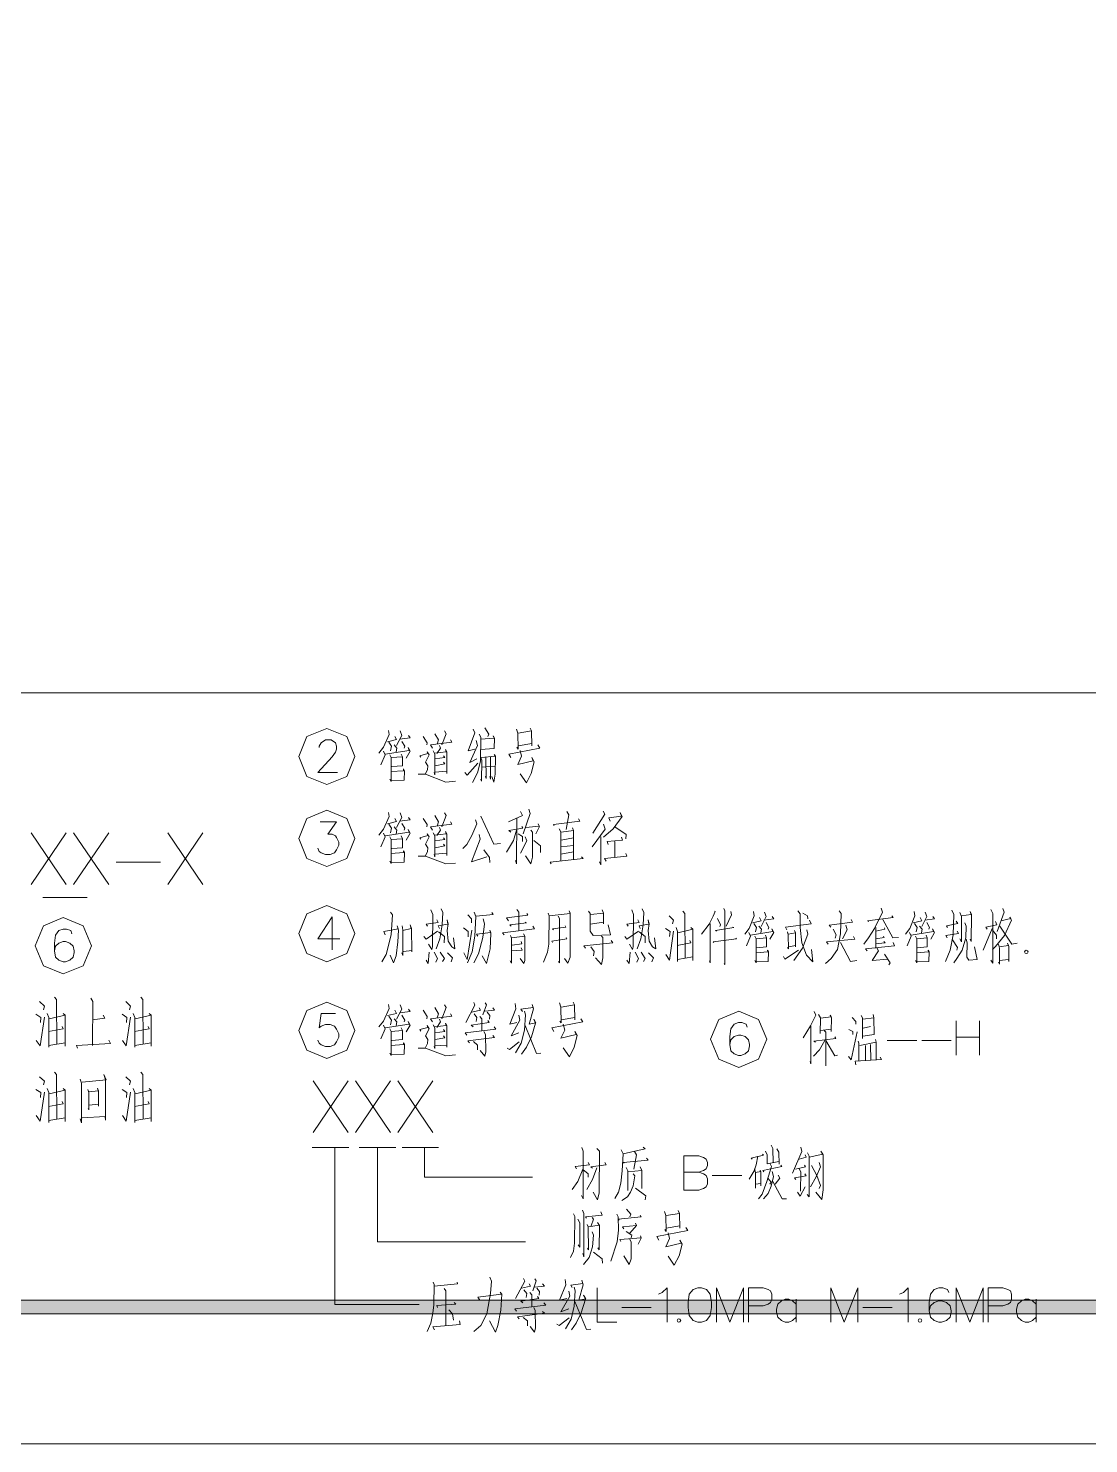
# Model space of a CAD drawing. Header units: millimetres. Extents: x 0 to 829, y 0 to 586.
# Drawn here: x 181.2 to 257.7, y 0 to 102.1 of the extents above; entities that cross this region are included whole.
import ezdxf

# ---------------------------------------------------------------- set-up
doc = ezdxf.new("R2010")
doc.units = ezdxf.units.MM

msp = doc.modelspace()

# ---------------------------------------------------------------- hatches: boundary and pattern name
h = msp.add_hatch(color=0)
h.dxf.hatch_style = 2
h.paths.add_polyline_path([(24.154694, 9.36625), (25.142472, 10.3505), (818.80075, 10.3505), (819.788528, 9.36625)])

# ---------------------------------------------------------------- linework, layer by layer
at = {"color": 0, "lineweight": 0}
for points in [[(0, 0), (0, 585.632278), (829.154778, 585.632278), (829.154778, 0)], [(200.744667, 49.5935), (201.337333, 51.029306), (202.773139, 51.621972), (204.208944, 51.029306), (204.801611, 49.5935), (204.208944, 48.157694), (202.773139, 47.565028), (201.337333, 48.157694)], [(200.744667, 43.677417), (201.337333, 45.113222), (202.773139, 45.709417), (204.208944, 45.113222), (204.801611, 43.677417), (204.208944, 42.241611), (202.773139, 41.648944), (201.337333, 42.241611)], [(200.744667, 36.808833), (201.337333, 38.244639), (202.773139, 38.840833), (204.208944, 38.244639), (204.801611, 36.808833), (204.208944, 35.373028), (202.773139, 34.780361), (201.337333, 35.373028)], [(181.729944, 35.933944), (182.326139, 37.36975), (183.761944, 37.965944), (185.19775, 37.36975), (185.790417, 35.933944), (185.19775, 34.498139), (183.761944, 33.905472), (182.326139, 34.498139)], [(229.037444, 37.253333), (229.175028, 37.126333)], [(253.111, 35.4965), (253.160389, 35.408306), (253.238, 35.376556), (253.312083, 35.408306), (253.361472, 35.4965), (253.312083, 35.581167), (253.238, 35.616444), (253.160389, 35.581167)], [(200.744667, 29.830889), (201.337333, 31.266694), (202.773139, 31.859361), (204.208944, 31.266694), (204.801611, 29.830889), (204.208944, 28.395083), (202.773139, 27.798889), (201.337333, 28.395083)], [(183.740778, 31.055028), (183.888944, 30.9245)], [(189.953194, 31.055028), (190.101361, 30.9245)], [(230.455611, 29.185306), (231.051806, 30.621111), (232.487611, 31.213778), (233.919889, 30.621111), (234.516083, 29.185306), (233.919889, 27.7495), (232.487611, 27.153306), (231.051806, 27.7495)], [(183.740778, 25.632833), (183.888944, 25.502306)], [(189.953194, 25.632833), (190.101361, 25.502306)], [(228.836361, 9.835444), (228.836361, 10.19175), (228.924556, 10.780889), (229.192667, 11.137194), (229.545444, 11.257139), (229.813556, 11.257139), (230.166333, 11.137194), (230.434444, 10.780889), (230.522639, 10.19175), (230.522639, 9.835444), (230.434444, 9.242778), (230.166333, 8.89), (229.813556, 8.770056), (229.545444, 8.770056), (229.192667, 8.89), (228.924556, 9.242778)], [(24.154694, 9.36625), (25.142472, 10.3505), (818.80075, 10.3505), (819.788528, 9.36625)], [(228.039083, 8.89), (228.092, 8.801806), (228.169611, 8.770056), (228.25075, 8.801806), (228.303667, 8.89), (228.25075, 8.978194), (228.169611, 9.009944), (228.092, 8.978194)], [(245.431028, 8.89), (245.480417, 8.801806), (245.561556, 8.770056), (245.642694, 8.801806), (245.695611, 8.89), (245.642694, 8.978194), (245.561556, 9.009944), (245.480417, 8.978194)]]:
    msp.add_lwpolyline(points, close=True, dxfattribs=at)
for points in [[(336.024361, 54.19725), (24.648583, 54.19725)], [(207.264, 51.177472), (206.872417, 50.263778), (206.530222, 49.840444)], [(207.264, 51.177472), (207.218139, 51.470278)], [(208.195333, 51.110444), (207.80375, 50.394306)], [(208.022472, 50.849389), (208.780944, 50.948167), (208.657472, 51.110444)], [(208.195333, 51.110444), (208.071861, 51.438528)], [(210.834111, 50.785889), (210.566, 51.240972)], [(211.373861, 51.240972), (211.081056, 50.426056)], [(211.373861, 51.240972), (211.250389, 51.438528)], [(213.451722, 51.308), (212.961361, 50.002722), (213.451722, 50.13325)], [(213.451722, 51.308), (213.32825, 51.569056)], [(213.892694, 50.979917), (213.769222, 51.209222)], [(213.868, 50.849389), (214.845194, 50.916417), (214.771111, 51.078694), (214.869889, 50.916417), (214.845194, 50.165), (213.868, 50.1015)], [(214.453611, 51.209222), (214.160806, 51.667833)], [(214.453611, 51.209222), (214.383056, 51.046944)], [(216.556167, 51.27625), (216.460917, 51.569056)], [(216.556167, 51.27625), (216.580861, 50.13325), (216.485611, 50.263778)], [(217.536889, 51.438528), (217.438111, 51.632556), (217.536889, 51.438528), (217.561583, 50.362556), (217.561583, 50.524833), (216.580861, 50.362556)], [(217.536889, 51.438528), (216.580861, 51.27625)], [(202.212222, 50.239083), (202.212222, 50.348444), (202.370972, 50.574222), (202.684944, 50.8), (203.080056, 50.8), (203.397556, 50.574222), (203.475167, 50.348444), (203.475167, 50.126194), (203.397556, 49.900417), (203.161194, 49.56175), (202.134611, 48.436389), (203.552778, 48.436389)], [(206.971194, 49.773417), (208.706861, 50.034472), (208.636306, 50.232028), (208.780944, 49.970972), (208.488139, 49.480611)], [(207.144056, 50.655361), (207.80375, 50.817639), (207.680278, 51.046944)], [(207.436861, 50.330806), (207.239306, 50.623611)], [(207.436861, 50.330806), (207.362778, 50.002722)], [(207.630889, 50.426056), (207.828444, 50.200278), (207.779056, 49.939222)], [(208.389361, 50.330806), (208.195333, 50.687111)], [(208.389361, 50.330806), (208.339972, 50.200278)], [(210.005083, 50.591861), (209.733444, 51.046944)], [(210.005083, 50.591861), (209.980389, 50.426056)], [(210.396667, 50.200278), (210.2485, 50.426056), (211.790139, 50.623611), (211.691361, 50.785889)], [(211.373861, 49.939222), (211.324472, 50.1015), (211.42325, 49.939222), (211.42325, 48.372889), (211.42325, 48.535167), (210.566, 48.471667)], [(210.982278, 50.200278), (210.714167, 49.808694)], [(210.834111, 50.785889), (210.738861, 50.493083)], [(210.982278, 50.200278), (210.908194, 50.394306)], [(213.649278, 50.394306), (213.084833, 49.156056), (213.599889, 49.417111)], [(213.892694, 50.979917), (213.868, 49.254833), (213.649278, 48.404639), (213.282389, 47.72025)], [(213.649278, 50.394306), (213.5505, 50.754139)], [(216.044639, 49.515889), (215.896472, 49.773417), (218.147194, 50.200278), (217.999028, 50.426056)], [(206.971194, 49.709917), (206.678389, 48.993778)], [(206.971194, 49.709917), (206.85125, 49.970972)], [(207.412167, 49.515889), (207.313389, 49.709917)], [(207.412167, 49.515889), (207.412167, 47.787278), (207.313389, 47.949556)], [(207.412167, 49.515889), (208.220028, 49.579389), (208.145944, 49.773417), (208.220028, 49.579389), (208.220028, 48.92675), (207.461556, 48.86325)], [(209.564111, 49.547639), (209.490028, 49.646417), (210.054472, 49.808694), (210.005083, 49.939222), (210.149722, 49.709917), (209.881611, 49.187806), (210.054472, 48.92675), (210.029778, 48.633944), (209.856917, 48.309389), (209.370083, 48.309389), (209.881611, 48.309389), (211.349167, 47.752), (212.05825, 47.819028)], [(210.566, 49.773417), (210.446056, 50.002722)], [(210.566, 49.773417), (210.566, 48.274111), (210.516611, 48.439917)], [(211.373861, 49.939222), (210.566, 49.840444)], [(211.275083, 49.515889), (210.566, 49.417111)], [(210.590694, 48.92675), (211.275083, 49.057278), (211.201, 49.187806)], [(211.275083, 49.515889), (211.201, 49.646417)], [(212.890806, 48.242361), (213.670444, 49.124306)], [(213.966778, 49.318333), (213.892694, 49.515889)], [(213.966778, 49.318333), (213.942083, 47.819028), (213.892694, 47.949556)], [(214.919278, 49.611139), (213.942083, 49.515889)], [(214.259583, 48.013056), (214.234889, 49.515889)], [(214.577083, 49.579389), (214.577083, 47.949556), (214.527694, 48.143583)], [(214.919278, 49.611139), (214.845194, 49.741667), (214.943972, 49.611139), (214.919278, 48.309389), (214.8205, 47.752), (214.675861, 48.143583)], [(216.729028, 50.034472), (216.827806, 49.611139), (216.556167, 49.025528), (217.656833, 49.286583), (217.561583, 49.515889), (217.730917, 49.219556), (217.512194, 48.372889), (217.17, 47.6885), (216.729028, 48.341139)], [(207.412167, 48.503417), (208.315278, 48.570444), (208.294111, 48.697444), (208.364667, 48.570444), (208.339972, 47.882528), (207.412167, 47.850778)], [(212.890806, 48.242361), (212.717944, 48.439917)], [(213.942083, 48.827972), (214.919278, 48.895)], [(214.210194, 48.178861), (214.259583, 48.013056)], [(207.264, 45.261389), (206.872417, 44.347694), (206.530222, 43.924361)], [(207.144056, 44.739278), (207.80375, 44.901556), (207.680278, 45.130861)], [(207.264, 45.261389), (207.218139, 45.554194)], [(208.195333, 45.197889), (207.80375, 44.478222)], [(208.022472, 44.936833), (208.780944, 45.032083), (208.657472, 45.197889)], [(208.195333, 45.197889), (208.071861, 45.522444)], [(210.005083, 44.675778), (209.733444, 45.130861)], [(210.834111, 44.869806), (210.566, 45.328417)], [(211.373861, 45.328417), (211.081056, 44.5135)], [(211.373861, 45.328417), (211.250389, 45.522444)], [(213.599889, 44.739278), (213.501111, 45.032083)], [(214.8205, 43.271722), (213.892694, 45.293139)], [(216.877194, 45.328417), (215.871778, 44.869806)], [(216.460917, 41.839444), (216.485611, 45.162611)], [(216.877194, 45.328417), (216.753722, 45.621222)], [(217.438111, 45.490694), (216.94775, 44.023139)], [(217.438111, 45.490694), (217.339333, 45.7835)], [(219.173778, 44.60875), (219.124389, 44.675778), (221.032917, 44.936833), (220.934139, 45.099111)], [(220.225056, 45.391917), (220.031028, 44.315944)], [(220.225056, 45.391917), (220.080417, 45.621222)], [(222.817972, 45.423667), (221.960722, 44.054889)], [(222.817972, 45.423667), (222.719194, 45.652972)], [(223.209556, 44.936833), (223.110778, 45.162611), (224.042111, 45.293139), (223.943333, 45.554194), (224.087972, 45.261389), (223.428278, 44.382972), (222.743889, 43.762083)], [(181.444194, 44.093694), (183.973611, 40.368361)], [(181.444194, 40.368361), (183.973611, 44.093694)], [(184.506306, 44.093694), (187.035722, 40.368361)], [(184.506306, 40.368361), (187.035722, 44.093694)], [(191.29375, 44.093694), (193.823167, 40.368361)], [(191.29375, 40.368361), (193.823167, 44.093694)], [(202.293361, 44.883917), (203.475167, 44.883917), (202.843694, 43.984333), (203.161194, 43.984333), (203.397556, 43.871444), (203.475167, 43.758556), (203.633917, 43.419889), (203.633917, 43.194111), (203.475167, 42.858972), (203.316417, 42.633194), (203.002444, 42.520306), (202.684944, 42.520306), (202.370972, 42.633194), (202.212222, 42.746083), (202.134611, 42.968333)], [(206.971194, 43.793833), (206.85125, 44.054889)], [(206.971194, 43.860861), (208.706861, 44.121917), (208.636306, 44.315944), (208.780944, 44.054889), (208.488139, 43.564528)], [(207.436861, 44.414722), (207.239306, 44.707528)], [(207.436861, 44.414722), (207.362778, 44.086639)], [(207.630889, 44.5135), (207.828444, 44.284194), (207.779056, 44.023139)], [(208.389361, 44.414722), (208.195333, 44.771028)], [(208.389361, 44.414722), (208.339972, 44.284194)], [(209.564111, 43.631556), (209.490028, 43.730333), (210.054472, 43.892611), (210.005083, 44.023139), (210.149722, 43.793833), (209.881611, 43.271722), (210.054472, 43.010667), (210.029778, 42.717861), (209.856917, 42.393306), (209.370083, 42.393306), (209.881611, 42.393306), (211.349167, 41.839444), (212.05825, 41.902944)], [(210.005083, 44.675778), (209.980389, 44.5135)], [(210.396667, 44.284194), (210.2485, 44.5135), (211.790139, 44.707528), (211.691361, 44.869806)], [(210.566, 43.860861), (210.446056, 44.086639)], [(211.373861, 44.023139), (211.324472, 44.185417), (211.42325, 44.023139), (211.42325, 42.456806), (211.42325, 42.619083), (210.566, 42.555583)], [(211.373861, 44.023139), (210.566, 43.924361)], [(210.982278, 44.284194), (210.714167, 43.892611)], [(210.834111, 44.869806), (210.738861, 44.577)], [(210.982278, 44.284194), (210.908194, 44.478222)], [(213.599889, 44.739278), (213.233, 43.892611), (212.866111, 43.239972), (212.573306, 42.947167)], [(213.843306, 43.631556), (213.769222, 43.956111)], [(216.044639, 44.121917), (215.896472, 44.252444), (216.923056, 44.414722), (216.8525, 44.54525)], [(216.238667, 43.532778), (216.460917, 44.284194)], [(216.898361, 43.825583), (216.580861, 44.023139)], [(217.4875, 44.284194), (217.610972, 44.121917), (217.610972, 42.326278), (217.4875, 41.839444), (217.095917, 42.425056)], [(217.120611, 44.478222), (218.097806, 44.577), (218.023722, 44.739278), (218.1225, 44.54525), (217.854389, 44.023139)], [(219.664139, 44.153667), (219.540667, 44.382972)], [(219.664139, 44.153667), (219.664139, 42.1005)], [(220.56725, 44.252444), (219.688833, 44.121917)], [(220.56725, 44.252444), (220.493167, 44.446472)], [(220.56725, 44.252444), (220.56725, 42.164)], [(222.842667, 44.347694), (221.914861, 43.077694)], [(222.842667, 44.347694), (222.743889, 44.707528)], [(224.359611, 43.956111), (223.55175, 44.5135)], [(224.359611, 43.956111), (224.334917, 43.663306)], [(206.971194, 43.793833), (206.678389, 43.077694)], [(207.412167, 43.599806), (207.313389, 43.793833)], [(207.412167, 43.599806), (207.412167, 41.871194), (207.313389, 42.033472)], [(207.412167, 43.599806), (208.220028, 43.663306), (208.145944, 43.860861), (208.220028, 43.663306), (208.220028, 43.010667), (207.461556, 42.947167)], [(210.566, 43.860861), (210.566, 42.361556), (210.516611, 42.523833)], [(211.275083, 43.599806), (210.566, 43.501028)], [(210.590694, 43.010667), (211.275083, 43.141194), (211.201, 43.271722)], [(211.275083, 43.599806), (211.201, 43.730333)], [(213.843306, 43.631556), (213.208306, 42.001722), (214.308972, 42.361556)], [(214.8205, 43.271722), (215.310861, 43.307)], [(216.238667, 43.532778), (215.727139, 42.686111)], [(217.194694, 43.501028), (216.753722, 42.619083)], [(216.898361, 43.825583), (216.877194, 43.469278)], [(217.194694, 43.501028), (217.071222, 43.793833)], [(217.706222, 43.532778), (218.196583, 43.141194), (218.196583, 42.654361)], [(219.664139, 43.077694), (220.56725, 43.176472)], [(220.56725, 43.730333), (219.688833, 43.564528)], [(222.549861, 43.793833), (222.549861, 41.772417), (222.451083, 42.001722)], [(222.990833, 43.469278), (224.112667, 43.564528), (224.042111, 43.762083)], [(222.990833, 43.469278), (223.061389, 43.239972)], [(223.55175, 42.294528), (223.55175, 43.469278)], [(187.568417, 41.966444), (190.761056, 41.966444)], [(207.412167, 42.587333), (208.315278, 42.654361), (208.294111, 42.784889), (208.364667, 42.654361), (208.339972, 41.969972), (207.412167, 41.934694)], [(214.111417, 42.848389), (214.503, 42.294528), (214.527694, 41.934694)], [(216.386833, 42.1005), (216.460917, 41.839444)], [(218.880972, 41.969972), (221.276333, 42.231028), (221.156389, 42.361556)], [(218.880972, 41.969972), (218.955056, 41.839444)], [(220.56725, 42.717861), (219.664139, 42.555583)], [(222.793278, 42.231028), (224.409, 42.393306), (224.334917, 42.587333)], [(222.793278, 42.231028), (222.91675, 42.033472)], [(182.287333, 39.422917), (185.472917, 39.422917)], [(203.161194, 35.651722), (203.161194, 38.018861), (202.134611, 36.438417), (203.711528, 36.438417)], [(207.514472, 38.167028), (207.42275, 36.73475), (207.055861, 35.298944), (206.738361, 34.776833)], [(207.514472, 38.167028), (207.376889, 38.364583)], [(210.02625, 37.352111), (209.934528, 37.482639), (210.798833, 37.613167), (210.710639, 37.810722)], [(210.414306, 38.202306), (210.389611, 35.852806), (210.34375, 35.658778), (210.114444, 36.050361)], [(210.414306, 38.202306), (210.276722, 38.526861)], [(211.144556, 38.329306), (211.098694, 37.450889), (210.936417, 36.438417), (210.664778, 35.722278)], [(210.890556, 37.189833), (210.798833, 37.383861), (211.507917, 37.482639), (211.462056, 37.810722), (211.532611, 37.514389), (211.462056, 37.027556), (211.532611, 36.276139), (211.783083, 35.852806), (212.008861, 35.722278), (211.920667, 36.505444)], [(211.144556, 38.329306), (211.028139, 38.590361)], [(213.402333, 38.364583), (213.515222, 38.0365), (213.448194, 36.635972), (213.26475, 35.492972), (212.922556, 34.713333)], [(213.197722, 37.874222), (212.94725, 38.167028)], [(213.197722, 37.874222), (213.218889, 37.581417)], [(213.539917, 38.071778), (214.771111, 38.202306), (214.679389, 38.329306)], [(214.157278, 37.514389), (214.040861, 37.874222)], [(215.86825, 37.743694), (215.730667, 37.94125), (217.282889, 38.135278), (217.191167, 38.265806)], [(216.619667, 38.364583), (216.482083, 38.558611)], [(216.619667, 38.364583), (216.619667, 37.027556)], [(218.810417, 38.103528), (218.78925, 36.050361), (218.697528, 35.461222), (218.401194, 34.745083)], [(218.810417, 38.103528), (218.743389, 38.297556)], [(220.316778, 38.265806), (218.810417, 38.103528)], [(219.473639, 38.071778), (219.565361, 37.905972), (219.565361, 34.713333), (219.494806, 34.808583)], [(220.316778, 38.265806), (220.24975, 38.459833), (220.316778, 38.297556), (220.316778, 35.101389), (220.158028, 34.678056), (219.907556, 35.006139)], [(221.777278, 38.265806), (221.643222, 38.428083)], [(222.736833, 38.297556), (222.645111, 38.526861), (222.736833, 38.297556), (222.736833, 37.514389), (222.736833, 37.644917), (221.777278, 37.482639)], [(221.777278, 38.265806), (221.777278, 36.995806), (221.985417, 36.667722), (223.237778, 36.73475), (223.079028, 37.450889)], [(222.736833, 38.297556), (221.801972, 38.202306)], [(224.518361, 37.352111), (224.426639, 37.482639), (225.294472, 37.613167), (225.20275, 37.810722)], [(224.906417, 38.202306), (224.881722, 35.852806), (224.835861, 35.658778), (224.610083, 36.050361)], [(224.906417, 38.202306), (224.768833, 38.526861)], [(225.636667, 38.329306), (225.590806, 37.450889), (225.432056, 36.438417), (225.156889, 35.722278)], [(225.386194, 37.189833), (225.294472, 37.383861), (226.000028, 37.482639), (225.954167, 37.810722), (226.024722, 37.514389), (225.954167, 37.027556), (226.024722, 36.276139), (226.275194, 35.852806), (226.5045, 35.722278), (226.412778, 36.505444)], [(225.636667, 38.329306), (225.52025, 38.590361)], [(227.460528, 38.103528), (227.781556, 37.775444), (227.714528, 37.514389)], [(228.465944, 38.428083), (228.603528, 38.265806), (228.624694, 35.037889)], [(230.748417, 38.428083), (230.794278, 38.396333), (230.656694, 38.071778), (230.360361, 37.482639), (229.813556, 36.7665)], [(231.182333, 37.450889), (230.953028, 37.905972)], [(231.478667, 38.459833), (231.411639, 38.625639)], [(231.478667, 38.459833), (231.478667, 34.582806), (231.432806, 34.646306)], [(231.958444, 38.167028), (231.591556, 37.352111)], [(231.958444, 38.167028), (231.912583, 38.396333)], [(233.602389, 38.103528), (233.2355, 37.189833), (232.918, 36.7665)], [(233.485972, 37.581417), (234.103333, 37.743694), (233.990444, 37.973)], [(233.602389, 38.103528), (233.556528, 38.396333)], [(234.470222, 38.0365), (234.103333, 37.320361)], [(234.307944, 37.775444), (235.017028, 37.874222), (234.900611, 38.0365)], [(234.470222, 38.0365), (234.353806, 38.364583)], [(236.749167, 38.459833), (236.932611, 38.234056), (236.932611, 37.253333), (237.049028, 36.145611), (237.366528, 35.267194), (237.825139, 34.776833), (237.733417, 35.658778)], [(237.116056, 38.297556), (237.45825, 38.103528), (237.482944, 37.874222)], [(239.878306, 38.265806), (239.832444, 36.79825), (239.603139, 35.658778), (239.148056, 35.006139), (238.76, 34.646306)], [(239.010472, 37.419139), (240.700278, 37.644917), (240.608556, 37.842472)], [(239.878306, 38.265806), (239.740722, 38.459833)], [(242.866333, 38.364583), (242.273667, 37.189833), (241.83975, 36.505444), (241.52225, 36.050361)], [(241.772722, 37.743694), (243.642444, 37.973), (243.529556, 38.103528)], [(242.866333, 38.364583), (242.774611, 38.657389)], [(243.596583, 36.505444), (242.891028, 37.842472)], [(245.194667, 38.103528), (244.831306, 37.189833), (244.510278, 36.7665)], [(245.081778, 37.581417), (245.699139, 37.743694), (245.582722, 37.973)], [(245.194667, 38.103528), (245.148806, 38.396333)], [(246.0625, 38.0365), (245.699139, 37.320361)], [(245.90375, 37.775444), (246.609306, 37.874222), (246.496417, 38.0365)], [(246.0625, 38.0365), (245.949611, 38.364583)], [(248.002778, 38.202306), (247.956917, 36.73475), (247.752306, 35.6235), (247.410111, 34.808583)], [(248.002778, 38.202306), (247.865194, 38.495111)], [(248.549583, 38.0365), (248.436694, 38.329306)], [(248.549583, 38.0365), (248.549583, 36.212639), (248.436694, 36.438417)], [(248.528417, 38.103528), (249.258667, 38.202306), (249.188111, 38.396333), (249.279833, 38.202306), (249.258667, 36.244389), (249.188111, 36.406667)], [(250.810889, 38.265806), (250.673306, 38.558611)], [(250.810889, 38.265806), (250.832056, 34.678056), (250.673306, 34.907361)], [(252.112639, 37.905972), (252.042083, 38.00475), (252.1585, 37.775444), (251.654028, 36.667722), (251.0155, 35.884556), (250.786194, 35.658778)], [(251.632861, 38.364583), (251.128389, 36.960528)], [(252.112639, 37.905972), (251.403556, 37.743694)], [(251.632861, 38.364583), (251.541139, 38.625639)], [(183.123417, 35.567056), (183.201028, 35.902194), (183.437389, 36.127972), (183.754889, 36.240861), (183.910111, 36.240861), (184.227611, 36.127972), (184.463972, 35.902194), (184.541583, 35.567056), (184.541583, 35.454167), (184.463972, 35.1155), (184.227611, 34.889722), (183.910111, 34.776833), (183.754889, 34.776833), (183.437389, 34.889722), (183.201028, 35.1155), (183.123417, 35.567056), (183.123417, 36.127972), (183.201028, 36.692417), (183.437389, 37.031083), (183.754889, 37.143972), (183.99125, 37.143972), (184.305222, 37.031083), (184.382833, 36.805306)], [(206.988833, 36.73475), (206.875944, 36.960528), (207.923694, 37.158083), (207.856667, 37.383861), (207.948389, 37.059306), (207.902528, 36.212639), (207.764944, 35.200167), (207.5815, 34.713333), (207.331028, 35.267194)], [(208.265889, 37.091056), (208.265889, 35.231917), (208.174167, 35.429472)], [(208.265889, 37.091056), (208.198861, 37.383861)], [(208.244722, 37.027556), (208.862083, 37.189833), (208.791528, 37.450889), (208.88325, 37.189833), (208.907944, 35.492972), (208.907944, 35.59175), (208.31175, 35.52825)], [(209.934528, 36.406667), (210.7565, 36.995806)], [(211.257444, 36.604222), (210.823528, 36.928778)], [(212.968417, 36.960528), (212.626222, 37.221583)], [(212.901389, 34.939111), (213.243583, 37.059306)], [(212.968417, 36.960528), (212.968417, 36.568944)], [(214.157278, 37.514389), (214.019694, 36.537194), (213.723361, 35.362444), (213.381167, 34.713333)], [(213.561083, 36.7665), (214.612361, 36.897028), (214.520639, 37.059306), (214.612361, 36.83), (214.545333, 35.722278), (214.291333, 34.646306), (213.973833, 35.200167)], [(215.571917, 36.73475), (215.4555, 36.865278), (217.762667, 37.158083), (217.64625, 37.352111)], [(216.072861, 37.352111), (215.981139, 37.450889), (217.17, 37.581417), (217.078278, 37.644917)], [(217.053583, 36.635972), (216.961861, 36.79825), (217.053583, 36.604222), (217.053583, 34.875611), (216.986556, 34.646306), (216.711389, 35.006139)], [(219.131444, 37.091056), (219.064417, 37.158083), (220.020444, 37.288611), (219.974583, 37.383861)], [(224.426639, 36.406667), (225.248611, 36.995806)], [(225.749556, 36.604222), (225.315639, 36.928778)], [(227.531083, 36.960528), (227.210056, 37.189833)], [(227.485222, 34.907361), (227.781556, 36.995806)], [(227.531083, 36.960528), (227.506389, 36.604222)], [(228.077889, 36.960528), (227.965, 37.253333)], [(229.175028, 37.126333), (229.175028, 34.875611), (229.175028, 35.136667), (228.077889, 34.939111)], [(228.077889, 36.960528), (228.077889, 34.808583)], [(229.175028, 37.126333), (228.099056, 36.865278)], [(230.427389, 37.549667), (230.427389, 34.713333), (230.381528, 34.843861)], [(230.886, 36.995806), (230.815444, 37.027556), (232.141889, 37.253333), (232.071333, 37.288611)], [(231.182333, 37.450889), (231.136472, 37.320361)], [(233.327222, 36.635972), (233.214333, 36.897028)], [(233.327222, 36.699472), (234.946472, 36.960528), (234.879444, 37.158083), (235.017028, 36.897028), (234.741861, 36.406667)], [(233.761139, 37.253333), (233.577694, 37.549667)], [(233.761139, 37.253333), (233.694111, 36.928778)], [(233.944583, 37.352111), (234.1245, 37.126333), (234.082167, 36.865278)], [(234.650139, 37.253333), (234.470222, 37.613167)], [(234.650139, 37.253333), (234.604278, 37.126333)], [(235.951889, 37.091056), (235.860167, 37.288611), (237.708722, 37.514389), (237.595833, 37.775444)], [(236.064778, 36.73475), (235.99775, 36.928778)], [(236.590417, 36.865278), (236.064778, 36.7665)], [(236.590417, 36.865278), (236.523389, 37.027556), (236.590417, 36.865278), (236.590417, 35.852806), (236.590417, 35.951583), (236.110639, 35.852806)], [(237.391222, 37.091056), (237.482944, 36.7665), (237.094889, 35.754028), (236.452833, 34.875611)], [(239.010472, 37.419139), (239.123361, 37.288611)], [(239.511417, 36.73475), (239.306806, 37.126333)], [(240.312222, 37.091056), (239.970028, 36.438417)], [(240.312222, 37.091056), (240.2205, 37.419139)], [(241.772722, 37.743694), (241.864444, 37.680194)], [(242.386556, 37.253333), (242.386556, 35.754028)], [(243.028611, 37.126333), (242.386556, 36.995806)], [(243.028611, 37.126333), (243.003917, 37.221583)], [(244.923028, 36.635972), (244.806611, 36.897028)], [(244.923028, 36.699472), (246.542278, 36.960528), (246.47525, 37.158083), (246.609306, 36.897028), (246.337667, 36.406667)], [(245.356944, 37.253333), (245.1735, 37.549667)], [(245.356944, 37.253333), (245.286389, 36.928778)], [(245.536861, 37.352111), (245.720306, 37.126333), (245.674444, 36.865278)], [(246.245944, 37.253333), (246.0625, 37.613167)], [(246.245944, 37.253333), (246.200083, 37.126333)], [(247.523, 36.505444), (247.431278, 36.667722), (248.344972, 36.83), (248.25325, 36.995806)], [(247.547694, 37.253333), (247.477139, 37.383861), (248.299111, 37.549667), (248.186222, 37.711944)], [(248.891778, 37.352111), (248.870611, 36.505444), (248.620139, 35.6235), (248.232083, 35.006139), (248.002778, 34.713333)], [(248.891778, 37.352111), (248.800056, 37.581417)], [(250.765028, 37.189833), (250.1265, 35.6235)], [(250.422833, 37.126333), (250.306417, 37.288611), (251.107222, 37.450889), (251.0155, 37.680194)], [(251.082528, 36.699472), (250.786194, 37.059306)], [(252.200833, 36.050361), (251.336528, 37.352111)], [(209.934528, 36.406667), (209.77225, 36.604222)], [(211.257444, 36.604222), (211.23275, 36.145611)], [(213.561083, 36.7665), (213.6775, 36.635972)], [(216.094028, 36.473694), (216.094028, 34.678056), (216.005833, 34.843861)], [(216.094028, 36.473694), (216.027, 36.667722)], [(217.053583, 36.635972), (216.094028, 36.505444)], [(216.094028, 35.56), (216.870139, 35.6235), (216.803111, 35.789306)], [(216.848972, 36.082111), (216.139889, 35.983333)], [(216.848972, 36.082111), (216.781944, 36.244389)], [(219.064417, 36.177361), (218.993861, 36.276139), (220.091, 36.438417), (220.045139, 36.537194)], [(221.435083, 35.754028), (221.322194, 35.919833), (223.400056, 36.145611), (223.283639, 36.307889)], [(221.823139, 35.852806), (222.052444, 35.52825), (222.006583, 35.200167)], [(222.578083, 36.635972), (222.690972, 36.537194), (222.690972, 35.069639), (222.578083, 34.582806), (222.144167, 35.069639)], [(224.426639, 36.406667), (224.267889, 36.604222)], [(225.749556, 36.604222), (225.728389, 36.145611)], [(229.037444, 36.145611), (228.056722, 35.951583)], [(229.037444, 36.145611), (228.966889, 36.307889)], [(230.702556, 36.177361), (230.635528, 36.212639), (232.321806, 36.438417), (232.275944, 36.473694)], [(233.327222, 36.635972), (233.052056, 35.919833)], [(233.736444, 36.438417), (233.64825, 36.635972)], [(233.736444, 36.438417), (233.736444, 34.713333), (233.64825, 34.875611)], [(233.736444, 36.438417), (234.491389, 36.505444), (234.424361, 36.699472), (234.491389, 36.505444), (234.491389, 35.852806), (233.782306, 35.789306)], [(236.064778, 36.73475), (236.089472, 35.722278), (235.99775, 35.821056)], [(238.943444, 36.050361), (238.827028, 36.212639), (240.859028, 36.406667), (240.767306, 36.604222)], [(239.511417, 36.73475), (239.444389, 36.473694)], [(240.562694, 34.808583), (239.832444, 36.177361)], [(241.748028, 35.56), (241.635139, 35.722278), (243.734167, 35.919833), (243.621278, 36.177361)], [(243.049778, 36.145611), (242.365389, 36.082111)], [(242.98275, 36.537194), (242.386556, 36.438417)], [(242.57, 35.56), (242.457111, 35.789306)], [(242.98275, 36.537194), (242.936889, 36.635972)], [(242.958056, 36.244389), (243.049778, 36.145611)], [(243.596583, 36.505444), (244.009333, 36.537194)], [(244.923028, 36.635972), (244.647861, 35.919833)], [(245.33225, 36.438417), (245.240528, 36.635972)], [(245.33225, 36.438417), (245.33225, 34.713333), (245.240528, 34.875611)], [(245.33225, 36.438417), (246.087194, 36.505444), (246.016639, 36.699472), (246.087194, 36.505444), (246.087194, 35.852806), (245.378111, 35.789306)], [(247.911056, 36.374917), (248.277944, 35.821056), (248.232083, 35.6235)], [(248.891778, 36.406667), (248.962333, 36.145611), (248.937639, 35.101389), (249.099917, 34.907361), (249.692583, 34.939111), (249.487972, 35.852806)], [(251.082528, 36.699472), (251.082528, 36.438417)], [(251.311833, 35.754028), (251.220111, 36.050361)], [(251.311833, 35.754028), (251.290667, 34.614556), (251.220111, 34.745083)], [(251.265972, 35.852806), (251.950361, 35.951583), (251.883333, 36.113861), (251.975056, 35.884556), (251.975056, 34.808583), (251.950361, 34.939111), (251.311833, 34.875611)], [(252.200833, 36.050361), (252.567722, 36.113861)], [(210.093278, 34.646306), (209.934528, 34.907361)], [(210.093278, 34.646306), (210.160306, 35.461222)], [(210.7565, 35.006139), (210.527194, 35.461222)], [(210.7565, 35.006139), (210.640083, 34.745083)], [(211.257444, 35.006139), (210.961111, 35.461222)], [(211.257444, 35.006139), (211.119861, 34.808583)], [(211.48675, 35.429472), (211.850111, 35.069639), (211.737222, 34.776833)], [(212.901389, 34.939111), (212.650917, 35.429472)], [(224.585389, 34.646306), (224.426639, 34.907361)], [(224.585389, 34.646306), (224.655944, 35.461222)], [(225.248611, 35.006139), (225.019306, 35.461222)], [(225.248611, 35.006139), (225.132194, 34.745083)], [(225.749556, 35.006139), (225.453222, 35.461222)], [(225.749556, 35.006139), (225.611972, 34.808583)], [(225.978861, 35.429472), (226.342222, 35.069639), (226.229333, 34.776833)], [(227.485222, 34.907361), (227.23475, 35.298944)], [(233.736444, 35.429472), (234.583111, 35.492972), (234.558417, 35.6235), (234.628972, 35.492972), (234.604278, 34.808583), (233.736444, 34.776833)], [(235.722583, 35.168417), (235.814306, 34.974389), (236.795028, 35.6235)], [(240.562694, 34.808583), (241.017778, 34.875611)], [(242.57, 35.56), (242.114917, 34.875611), (243.254389, 34.974389)], [(243.003917, 35.330694), (243.416667, 34.713333), (243.324944, 34.547528)], [(245.33225, 35.429472), (246.175389, 35.492972), (246.154222, 35.6235), (246.22125, 35.492972), (246.200083, 34.808583), (245.33225, 34.776833)], [(182.0545, 31.905222), (182.396694, 31.577139), (182.322611, 31.316083)], [(183.130472, 32.229778), (183.278639, 32.0675), (183.299806, 28.839583)], [(185.892722, 31.905222), (185.748083, 32.16275)], [(185.892722, 31.905222), (185.868028, 28.740806)], [(188.266917, 31.905222), (188.609111, 31.577139), (188.535028, 31.316083)], [(189.342889, 32.229778), (189.487528, 32.0675), (189.512222, 28.839583)], [(207.264, 31.414861), (207.218139, 31.707667)], [(208.195333, 31.347833), (208.071861, 31.675917)], [(211.373861, 31.478361), (211.250389, 31.675917)], [(213.451722, 31.640639), (213.377639, 31.838194)], [(214.284278, 31.675917), (214.037333, 30.95625)], [(214.284278, 31.675917), (214.1855, 31.806444)], [(216.411528, 31.379583), (216.362139, 31.771167)], [(216.877194, 31.185556), (216.778417, 31.347833), (217.656833, 31.478361), (217.586278, 31.707667), (217.681528, 31.379583), (217.364028, 30.271861), (217.854389, 30.370639), (217.706222, 30.631694), (217.829694, 30.338889), (217.536889, 29.358167), (217.17, 28.610278), (216.827806, 28.119917)], [(219.664139, 31.510111), (219.565361, 31.806444)], [(220.641333, 31.675917), (220.542556, 31.869944), (220.641333, 31.675917), (220.666028, 30.599944), (220.666028, 30.762222), (219.688833, 30.599944)], [(220.641333, 31.675917), (219.688833, 31.510111)], [(182.128583, 30.762222), (181.786389, 30.991528)], [(182.079194, 28.709056), (182.396694, 30.793972)], [(182.128583, 30.762222), (182.103889, 30.402389)], [(182.714194, 30.762222), (182.590722, 31.055028)], [(183.888944, 30.9245), (183.888944, 28.677306), (183.888944, 28.938361), (182.714194, 28.740806)], [(182.714194, 30.762222), (182.714194, 28.610278)], [(183.888944, 30.9245), (182.738889, 30.663444)], [(186.749972, 30.698722), (185.868028, 30.599944)], [(186.749972, 30.698722), (186.6265, 30.9245)], [(188.337472, 30.762222), (187.995278, 30.991528)], [(188.291611, 28.709056), (188.609111, 30.793972)], [(188.337472, 30.762222), (188.312778, 30.402389)], [(188.926611, 30.762222), (188.803139, 31.055028)], [(190.101361, 30.9245), (190.101361, 28.677306), (190.101361, 28.938361), (188.926611, 28.740806)], [(188.926611, 30.762222), (188.926611, 28.610278)], [(190.101361, 30.9245), (188.951306, 30.663444)], [(203.397556, 31.037389), (202.370972, 31.037389), (202.212222, 30.021389), (202.370972, 30.134278), (202.684944, 30.247167), (203.002444, 30.247167), (203.316417, 30.134278), (203.475167, 29.912028), (203.633917, 29.573361), (203.633917, 29.347583), (203.475167, 29.008917), (203.316417, 28.783139), (203.002444, 28.67025), (202.684944, 28.67025), (202.370972, 28.783139), (202.212222, 28.896028), (202.134611, 29.121806)], [(207.264, 31.414861), (206.872417, 30.501167), (206.530222, 30.077833)], [(207.144056, 30.89275), (207.80375, 31.055028), (207.680278, 31.284333)], [(207.436861, 30.564667), (207.239306, 30.857472)], [(207.630889, 30.663444), (207.828444, 30.434139), (207.779056, 30.173083)], [(208.195333, 31.347833), (207.80375, 30.631694)], [(208.022472, 31.086778), (208.780944, 31.185556), (208.657472, 31.347833)], [(208.389361, 30.564667), (208.195333, 30.9245)], [(210.005083, 30.825722), (209.733444, 31.284333)], [(210.005083, 30.825722), (209.980389, 30.663444)], [(210.396667, 30.434139), (210.2485, 30.663444), (211.790139, 30.857472), (211.691361, 31.023278)], [(210.834111, 31.023278), (210.566, 31.478361)], [(210.834111, 31.023278), (210.738861, 30.730472)], [(211.373861, 31.478361), (211.081056, 30.663444)], [(213.451722, 31.640639), (212.792028, 30.402389)], [(213.233, 31.153806), (213.868, 31.284333), (213.769222, 31.446611)], [(213.599889, 30.762222), (213.402333, 31.023278)], [(213.599889, 30.762222), (213.5505, 30.469417)], [(213.966778, 30.663444), (213.818611, 30.825722)], [(213.966778, 30.663444), (213.966778, 29.816778)], [(214.160806, 31.217306), (214.869889, 31.284333), (214.746417, 31.446611)], [(214.527694, 30.89275), (214.333667, 31.153806)], [(214.527694, 30.89275), (214.503, 30.631694)], [(216.411528, 31.379583), (215.970556, 30.271861), (216.485611, 30.402389)], [(217.095917, 30.95625), (217.021833, 29.848528), (216.803111, 28.903083), (216.386833, 28.218694)], [(216.704333, 30.564667), (216.63025, 30.9245)], [(217.095917, 30.95625), (217.021833, 31.217306)], [(219.149083, 29.74975), (219.004444, 30.010806), (221.251639, 30.434139), (221.107, 30.663444)], [(219.664139, 31.510111), (219.688833, 30.370639), (219.590056, 30.501167)], [(238.057972, 30.931556), (237.666389, 30.148389), (237.130167, 29.301722)], [(238.057972, 30.931556), (237.938028, 31.192611)], [(238.379, 30.737528), (238.255528, 30.963306)], [(238.379, 30.737528), (238.354306, 29.594528)], [(238.379, 30.70225), (239.158639, 30.801028), (239.088083, 30.931556), (239.183333, 30.769278), (239.158639, 29.756806)], [(240.943694, 30.476472), (240.675583, 30.769278)], [(241.409361, 30.737528), (241.310583, 30.899806)], [(241.409361, 30.737528), (241.409361, 29.234694)], [(242.241917, 30.737528), (242.192528, 30.963306), (242.241917, 30.737528), (242.266611, 29.531028), (241.434056, 29.4005)], [(242.241917, 30.737528), (241.434056, 30.63875)], [(183.740778, 29.947306), (182.6895, 29.753278)], [(183.740778, 29.947306), (183.666694, 30.109583)], [(189.953194, 29.947306), (188.901917, 29.753278)], [(189.953194, 29.947306), (189.879111, 30.109583)], [(206.971194, 29.947306), (206.678389, 29.227639)], [(206.971194, 29.947306), (206.85125, 30.208361)], [(206.971194, 30.010806), (208.706861, 30.271861), (208.636306, 30.469417), (208.780944, 30.208361), (208.488139, 29.718)], [(207.412167, 29.74975), (207.313389, 29.947306)], [(207.412167, 29.74975), (207.412167, 28.021139), (207.313389, 28.186944)], [(207.436861, 30.564667), (207.362778, 30.240111)], [(207.412167, 29.74975), (208.220028, 29.816778), (208.145944, 30.010806), (208.220028, 29.816778), (208.220028, 29.164139), (207.461556, 29.097111)], [(208.389361, 30.564667), (208.339972, 30.434139)], [(209.564111, 29.7815), (209.490028, 29.880278), (210.054472, 30.042556), (210.005083, 30.173083), (210.149722, 29.947306), (209.881611, 29.425194), (210.054472, 29.164139), (210.029778, 28.871333), (209.856917, 28.54325), (209.370083, 28.54325), (209.881611, 28.54325), (211.349167, 27.989389), (212.05825, 28.056417)], [(210.566, 30.010806), (210.446056, 30.240111)], [(210.566, 30.010806), (210.566, 28.5115), (210.516611, 28.673778)], [(211.373861, 30.173083), (211.324472, 30.338889), (211.42325, 30.173083), (211.42325, 28.610278), (211.42325, 28.772556), (210.566, 28.705528)], [(211.373861, 30.173083), (210.566, 30.077833)], [(211.275083, 29.74975), (210.566, 29.6545)], [(210.982278, 30.434139), (210.714167, 30.042556)], [(210.982278, 30.434139), (210.908194, 30.631694)], [(211.275083, 29.74975), (211.201, 29.880278)], [(212.866111, 29.488694), (212.742639, 29.6545), (214.968667, 29.912028), (214.845194, 30.077833)], [(213.32825, 30.077833), (213.183611, 30.208361), (214.478306, 30.402389), (214.383056, 30.532917)], [(214.210194, 29.523972), (214.111417, 29.74975)], [(216.704333, 30.564667), (216.069333, 29.425194), (216.63025, 29.6545)], [(217.071222, 30.173083), (217.903778, 28.151667), (218.221278, 28.186944)], [(219.833472, 30.271861), (219.93225, 29.848528), (219.664139, 29.262917), (220.764806, 29.523972), (220.666028, 29.74975), (220.838889, 29.456944), (220.616639, 28.610278), (220.274444, 27.925889), (219.833472, 28.578528)], [(231.845556, 28.814889), (231.926694, 29.153556), (232.163056, 29.379333), (232.477028, 29.492222), (232.635778, 29.492222), (232.94975, 29.379333), (233.189639, 29.153556), (233.26725, 28.814889), (233.26725, 28.702), (233.189639, 28.363333), (232.94975, 28.137556), (232.635778, 28.024667), (232.477028, 28.024667), (232.163056, 28.137556), (231.926694, 28.363333), (231.845556, 28.814889), (231.845556, 29.379333), (231.926694, 29.94025), (232.163056, 30.278917), (232.477028, 30.391806), (232.713389, 30.391806), (233.030889, 30.278917), (233.1085, 30.053139)], [(237.691083, 30.148389), (237.691083, 27.410833), (237.645222, 27.573111)], [(239.158639, 29.922611), (238.379, 29.823833)], [(238.647111, 29.823833), (238.767056, 29.693306), (238.767056, 27.280306)], [(240.724972, 29.756806), (240.432167, 29.887333)], [(240.6015, 27.703639), (241.042472, 29.725056)], [(240.724972, 29.756806), (240.724972, 29.531028)], [(240.943694, 30.476472), (240.943694, 30.278917)], [(241.45875, 29.986111), (241.994972, 30.116639)], [(248.179167, 28.042306), (248.179167, 30.525861)], [(249.865444, 30.525861), (249.865444, 28.042306)], [(182.079194, 28.709056), (181.811083, 29.100639)], [(184.7215, 28.740806), (187.16625, 28.871333), (187.042778, 29.132389)], [(184.7215, 28.740806), (184.792056, 28.546778)], [(188.291611, 28.709056), (188.019972, 29.100639)], [(207.412167, 28.740806), (208.315278, 28.804306), (208.294111, 28.934833), (208.364667, 28.804306), (208.339972, 28.119917), (207.412167, 28.088167)], [(210.590694, 29.164139), (211.275083, 29.294667), (211.201, 29.425194)], [(213.060139, 28.934833), (212.940194, 29.065361), (214.869889, 29.326417), (214.746417, 29.456944)], [(213.352944, 29.033611), (213.649278, 28.772556), (213.649278, 28.412722)], [(214.210194, 29.523972), (214.234889, 28.282194), (214.160806, 27.957639), (213.843306, 28.380972)], [(215.945861, 28.448), (216.654944, 29.001861)], [(238.033278, 28.977167), (237.913333, 29.040667), (239.500833, 29.234694), (239.430278, 29.365222)], [(238.304917, 28.419778), (238.6965, 29.107694)], [(238.767056, 29.107694), (239.430278, 27.996444), (239.624306, 28.031722)], [(241.165944, 28.910139), (241.116556, 29.040667)], [(241.165944, 28.910139), (241.165944, 27.640139)], [(241.215333, 28.747861), (242.41125, 28.977167), (242.361861, 29.171194), (242.41125, 28.977167), (242.41125, 27.671889)], [(241.628083, 28.747861), (241.628083, 27.640139)], [(242.019667, 27.671889), (241.994972, 28.811361)], [(243.208528, 29.107694), (245.339306, 29.107694)], [(245.695611, 29.107694), (247.822861, 29.107694)], [(248.179167, 29.344056), (249.865444, 29.344056)], [(215.945861, 28.448), (215.776528, 28.54325)], [(238.304917, 28.419778), (237.888639, 27.964694)], [(240.6015, 27.703639), (240.407472, 27.932944)], [(240.894306, 27.604861), (242.778139, 27.735389), (242.704056, 27.901194)], [(240.894306, 27.604861), (240.943694, 27.343806)], [(183.130472, 26.807583), (183.278639, 26.645306), (183.299806, 23.417389)], [(185.109556, 26.091444), (186.84875, 26.253722), (186.675889, 26.645306), (186.799361, 26.253722), (186.799361, 23.350361), (186.774667, 23.611417), (185.109556, 23.512639)], [(189.342889, 26.807583), (189.487528, 26.645306), (189.512222, 23.417389)], [(182.128583, 25.340028), (181.786389, 25.569333)], [(182.0545, 26.4795), (182.396694, 26.154944), (182.322611, 25.893889)], [(182.714194, 25.340028), (182.590722, 25.632833)], [(185.084861, 26.024417), (184.964917, 26.317222)], [(185.084861, 26.024417), (185.084861, 23.156333), (184.964917, 23.449139)], [(185.599917, 25.340028), (185.525833, 25.569333)], [(185.599917, 25.403528), (186.284306, 25.470556), (186.234917, 25.664583), (186.309, 25.470556), (186.309, 24.362833), (186.309, 24.493361), (185.599917, 24.426333)], [(188.337472, 25.340028), (187.995278, 25.569333)], [(188.266917, 26.4795), (188.609111, 26.154944), (188.535028, 25.893889)], [(188.926611, 25.340028), (188.803139, 25.632833)], [(201.774778, 26.179639), (204.300667, 22.454306)], [(201.774778, 22.454306), (204.300667, 26.179639)], [(204.833361, 26.179639), (207.362778, 22.454306)], [(204.833361, 22.454306), (207.362778, 26.179639)], [(207.895472, 26.179639), (210.424889, 22.454306)], [(207.895472, 22.454306), (210.424889, 26.179639)], [(182.079194, 23.286861), (182.396694, 25.371778)], [(182.128583, 25.340028), (182.103889, 24.980194)], [(183.740778, 24.525111), (182.6895, 24.327556)], [(183.888944, 25.502306), (183.888944, 23.251583), (183.888944, 23.512639), (182.714194, 23.318611)], [(182.714194, 25.340028), (182.714194, 23.188083)], [(183.888944, 25.502306), (182.738889, 25.24125)], [(183.740778, 24.525111), (183.666694, 24.687389)], [(185.599917, 25.340028), (185.599917, 24.101778), (185.550528, 24.197028)], [(188.291611, 23.286861), (188.609111, 25.371778)], [(188.337472, 25.340028), (188.312778, 24.980194)], [(189.953194, 24.525111), (188.901917, 24.327556)], [(190.101361, 25.502306), (190.101361, 23.251583), (190.101361, 23.512639), (188.926611, 23.318611)], [(188.926611, 25.340028), (188.926611, 23.188083)], [(190.101361, 25.502306), (188.951306, 25.24125)], [(189.953194, 24.525111), (189.879111, 24.687389)], [(182.079194, 23.286861), (181.811083, 23.678444)], [(188.291611, 23.286861), (188.019972, 23.678444)], [(234.957056, 21.311306), (234.833583, 21.540611)], [(204.357111, 21.385389), (201.718333, 21.385389)], [(203.341111, 21.385389), (203.341111, 10.043583)], [(207.750833, 21.385389), (205.108528, 21.385389)], [(206.427917, 21.385389), (206.427917, 14.576778)], [(210.837639, 21.385389), (208.198861, 21.385389)], [(209.821639, 21.385389), (209.821639, 19.233444)], [(221.258694, 21.117278), (221.258694, 17.660056), (221.135222, 17.921111)], [(221.258694, 21.117278), (221.159917, 21.378333)], [(222.260583, 21.311306), (222.433444, 21.117278), (222.40875, 18.115139), (222.309972, 17.593028), (221.992472, 18.150417)], [(223.99625, 21.212528), (224.144417, 20.919722), (224.070333, 19.681472), (223.971556, 18.799528), (223.826917, 18.150417), (223.558806, 17.691806)], [(225.731917, 21.279556), (224.144417, 20.919722)], [(224.2185, 20.235333), (224.144417, 20.302361), (225.954167, 20.464639), (225.830694, 20.595167)], [(225.121611, 20.856222), (224.927583, 19.812)], [(225.121611, 20.856222), (224.976972, 21.082)], [(225.587278, 21.410083), (225.731917, 21.279556)], [(228.540028, 18.291528), (228.540028, 20.775083), (229.601889, 20.775083), (229.958194, 20.658667), (230.134583, 20.538722), (230.226306, 20.302361), (230.226306, 20.066), (230.134583, 19.829639), (229.958194, 19.713222), (229.601889, 19.593278), (228.540028, 19.593278)], [(233.390722, 20.595167), (234.272667, 20.820944), (234.198583, 20.887972)], [(233.390722, 20.595167), (233.464806, 20.528139)], [(233.757611, 20.136556), (233.856389, 20.757444)], [(234.540778, 20.856222), (234.417306, 21.117278)], [(234.540778, 20.856222), (234.540778, 20.203583), (235.373333, 20.365861)], [(234.957056, 21.311306), (234.98175, 20.267083)], [(235.373333, 21.05025), (235.249861, 21.279556)], [(235.373333, 21.05025), (235.398028, 20.171833)], [(237.034917, 21.082), (236.375222, 19.519194)], [(237.352417, 20.690417), (236.840889, 20.528139)], [(237.034917, 21.082), (236.960833, 21.410083)], [(237.352417, 20.690417), (237.278333, 20.856222)], [(237.571139, 20.757444), (237.571139, 17.822333), (237.4265, 17.984611)], [(237.571139, 20.757444), (237.451194, 20.98675)], [(237.571139, 20.690417), (238.551861, 20.887972), (238.403694, 21.117278), (238.576556, 20.856222), (238.576556, 18.312694), (238.477778, 17.628306), (238.0615, 18.150417)], [(221.234, 19.812), (220.891806, 18.930056), (220.475528, 18.344444)], [(220.793028, 19.84375), (220.697778, 20.006028), (221.724361, 20.136556), (221.625583, 20.302361)], [(221.625583, 19.483917), (221.234, 19.78025)], [(222.260583, 19.910778), (221.943083, 19.060583), (221.526806, 18.344444)], [(221.625583, 19.483917), (221.625583, 19.226389)], [(221.943083, 19.8755), (221.819611, 19.974278), (222.920278, 20.136556), (222.825028, 20.302361)], [(224.486611, 19.681472), (224.363139, 19.942528)], [(225.4885, 19.713222), (224.486611, 19.614444)], [(224.486611, 19.681472), (224.486611, 18.277417)], [(225.001667, 19.321639), (224.878194, 19.483917)], [(225.4885, 19.713222), (225.389722, 19.974278)], [(225.4885, 19.713222), (225.4885, 18.407944)], [(229.601889, 19.593278), (229.958194, 19.476861), (230.134583, 19.356917), (230.226306, 19.120556), (230.226306, 18.76425), (230.134583, 18.527889), (229.958194, 18.411472), (229.601889, 18.291528), (228.540028, 18.291528)], [(233.757611, 20.136556), (233.612972, 19.681472), (233.246083, 19.095861)], [(233.708222, 19.582694), (233.634139, 19.84375)], [(234.075111, 19.649722), (234.025722, 19.744972), (234.075111, 19.614444), (234.075111, 18.6055), (234.075111, 18.767778), (233.708222, 18.736028)], [(234.075111, 19.649722), (233.708222, 19.582694)], [(233.708222, 19.582694), (233.708222, 18.443222)], [(234.858278, 20.006028), (234.516083, 18.930056), (234.173889, 18.019889), (233.905778, 17.660056)], [(234.297361, 19.614444), (234.223278, 19.713222), (235.592056, 20.006028), (235.517972, 20.104806)], [(234.858278, 20.006028), (234.7595, 20.203583)], [(235.006444, 19.289889), (234.907667, 19.649722)], [(236.618639, 19.060583), (236.519861, 19.191111), (237.352417, 19.321639), (237.253639, 19.483917)], [(237.303028, 19.974278), (236.593944, 19.812)], [(236.960833, 19.614444), (236.840889, 19.84375)], [(236.960833, 19.614444), (236.936139, 18.213917)], [(237.303028, 19.974278), (237.228944, 20.104806)], [(238.379, 19.974278), (238.086194, 19.258139), (237.669917, 18.538472)], [(238.135583, 19.353389), (237.744, 20.073056)], [(238.379, 19.974278), (238.280222, 20.302361)], [(209.821639, 19.233444), (217.607444, 19.233444)], [(225.001667, 19.321639), (224.878194, 18.6055), (224.680639, 18.150417), (224.461917, 17.822333), (224.045639, 17.561278)], [(225.047528, 18.443222), (225.781306, 17.889361), (225.731917, 17.593028)], [(230.579083, 19.356917), (232.709861, 19.356917)], [(235.006444, 19.289889), (234.833583, 18.57375), (234.614861, 18.051639), (234.272667, 17.660056)], [(234.590167, 19.159361), (234.833583, 18.866556), (234.734806, 18.736028)], [(234.957056, 18.930056), (235.61675, 17.660056), (235.93425, 17.660056)], [(235.443889, 19.159361), (235.126389, 18.736028)], [(235.443889, 19.159361), (235.323944, 19.388667)], [(236.911444, 17.854083), (237.278333, 18.538472)], [(238.135583, 19.353389), (238.379, 18.63725), (238.280222, 18.407944)], [(236.911444, 17.854083), (236.717417, 18.150417)], [(220.676611, 16.397111), (220.651917, 14.470944), (220.556667, 13.885333), (220.359111, 13.43025)], [(220.676611, 16.397111), (220.556667, 16.591139)], [(221.311611, 16.622889), (221.216361, 16.852194)], [(221.311611, 16.622889), (221.311611, 13.49375), (221.241056, 13.723056)], [(221.509167, 16.266583), (221.435083, 16.361833), (222.634528, 16.492361), (222.53575, 16.721667)], [(223.784583, 16.361833), (223.809278, 15.416389), (223.7105, 14.569722), (223.269528, 13.169194)], [(223.784583, 16.361833), (223.685806, 16.559389)], [(223.784583, 16.199556), (225.446167, 16.361833), (225.372083, 16.460611)], [(224.712389, 16.559389), (224.394889, 16.919222)], [(224.712389, 16.559389), (224.638306, 16.361833)], [(227.231222, 16.460611), (227.132444, 16.753417)], [(227.231222, 16.460611), (227.255917, 15.321139), (227.157139, 15.451667)], [(228.208417, 16.622889), (228.109639, 16.820444), (228.208417, 16.622889), (228.233111, 15.546917), (228.233111, 15.712722), (227.255917, 15.546917)], [(228.208417, 16.622889), (227.255917, 16.460611)], [(221.018806, 15.9385), (220.874167, 16.199556)], [(221.018806, 15.9385), (221.018806, 14.178139), (220.898861, 14.340417)], [(221.632639, 15.645694), (221.558556, 15.807972)], [(221.632639, 15.645694), (221.657333, 13.984111), (221.58325, 14.114639)], [(221.657333, 15.645694), (222.412278, 15.776222), (222.292333, 15.973778), (222.436972, 15.744472), (222.412278, 13.984111), (222.317028, 14.146389)], [(221.925444, 16.330083), (222.020694, 16.199556), (221.851361, 15.712722)], [(223.784583, 16.199556), (223.855139, 16.136056)], [(224.197333, 15.515167), (224.102083, 15.645694), (225.103972, 15.744472), (225.029889, 15.90675), (225.103972, 15.744472), (224.638306, 15.190611)], [(226.716167, 14.70025), (226.571528, 14.961306), (228.82225, 15.384639), (228.674083, 15.613944)], [(206.427917, 14.576778), (217.1065, 14.576778)], [(222.020694, 15.060083), (221.950139, 14.209889), (221.703194, 13.43025), (221.290444, 12.939889)], [(222.020694, 15.060083), (221.925444, 15.285861)], [(223.978611, 14.601472), (223.904528, 14.732), (225.446167, 14.862528), (225.396778, 14.993056), (225.446167, 14.830778), (225.227444, 14.407444)], [(224.737083, 14.537972), (224.737083, 13.331472), (224.588917, 12.939889), (224.197333, 13.560778)], [(224.786472, 15.060083), (224.370194, 15.321139)], [(224.737083, 14.537972), (224.638306, 14.767278)], [(224.786472, 15.060083), (224.737083, 14.862528)], [(227.400556, 15.222361), (227.499333, 14.799028), (227.231222, 14.209889), (228.331889, 14.470944), (228.233111, 14.70025), (228.405972, 14.407444), (228.183722, 13.560778), (227.841528, 12.876389), (227.400556, 13.5255)], [(221.999528, 13.821833), (222.634528, 13.331472), (222.659222, 13.038667)], [(210.442528, 11.659306), (210.516611, 11.497028), (210.491917, 10.029472), (210.417833, 9.408583), (210.273194, 8.692444), (210.005083, 8.106833)], [(212.202889, 11.528778), (210.516611, 11.3665)], [(212.202889, 11.528778), (212.178194, 11.659306)], [(214.651167, 11.726333), (214.577083, 10.844389), (214.308972, 9.376833), (213.892694, 8.530167), (213.377639, 8.106833)], [(214.651167, 11.726333), (214.527694, 12.019139)], [(217.046528, 11.726333), (216.386833, 10.484556)], [(216.827806, 11.235972), (217.462806, 11.3665), (217.364028, 11.528778)], [(217.046528, 11.726333), (216.972444, 11.920361)], [(217.879083, 11.758083), (217.632139, 11.041944)], [(217.755611, 11.303), (218.464694, 11.3665), (218.341222, 11.528778)], [(217.879083, 11.758083), (217.780306, 11.888611)], [(220.006333, 11.465278), (219.565361, 10.357556), (220.076889, 10.484556)], [(220.006333, 11.465278), (219.956944, 11.856861)], [(220.468472, 11.267722), (220.373222, 11.433528), (221.251639, 11.560528), (221.177556, 11.789833), (221.276333, 11.465278), (220.958833, 10.357556), (221.449194, 10.452806), (221.301028, 10.713861), (221.4245, 10.421056), (221.131694, 9.443861), (220.764806, 8.692444), (220.419083, 8.205611)], [(220.690722, 11.041944), (220.616639, 11.303)], [(222.271167, 11.257139), (222.271167, 8.770056), (223.689333, 8.770056)], [(226.705583, 10.780889), (226.973694, 10.900833), (227.326472, 11.257139), (227.326472, 8.770056)], [(230.878944, 8.770056), (230.878944, 11.257139), (231.852611, 8.770056), (232.829806, 11.257139), (232.829806, 8.770056)], [(233.182583, 8.770056), (233.182583, 11.257139), (234.247972, 11.257139), (234.604278, 11.137194), (234.780667, 11.020778), (234.868861, 10.780889), (234.868861, 10.428111), (234.780667, 10.19175), (234.604278, 10.071806), (234.247972, 9.955389), (233.182583, 9.955389)], [(239.130417, 8.770056), (239.130417, 11.257139), (240.104083, 8.770056), (241.081278, 11.257139), (241.081278, 8.770056)], [(244.097528, 10.780889), (244.365639, 10.900833), (244.718417, 11.257139), (244.718417, 8.770056)], [(246.228306, 9.599083), (246.3165, 9.955389), (246.584611, 10.19175), (246.937389, 10.308167), (247.113778, 10.308167), (247.470083, 10.19175), (247.734667, 9.955389), (247.826389, 9.599083), (247.826389, 9.482667), (247.734667, 9.126361), (247.470083, 8.89), (247.113778, 8.770056), (246.937389, 8.770056), (246.584611, 8.89), (246.3165, 9.126361), (246.228306, 9.599083), (246.228306, 10.19175), (246.3165, 10.780889), (246.584611, 11.137194), (246.937389, 11.257139), (247.2055, 11.257139), (247.558278, 11.137194), (247.646472, 10.900833)], [(248.179167, 8.770056), (248.179167, 11.257139), (249.156361, 8.770056), (250.133556, 11.257139), (250.133556, 8.770056)], [(250.486333, 8.770056), (250.486333, 11.257139), (251.551722, 11.257139), (251.908028, 11.137194), (252.084417, 11.020778), (252.172611, 10.780889), (252.172611, 10.428111), (252.084417, 10.19175), (251.908028, 10.071806), (251.551722, 9.955389), (250.486333, 9.955389)], [(211.349167, 11.041944), (211.225694, 11.204222)], [(211.349167, 11.041944), (211.349167, 8.498417)], [(213.818611, 10.357556), (213.670444, 10.583333), (215.384944, 10.780889), (215.286167, 10.943167), (215.406111, 10.780889), (215.335556, 9.637889), (215.113306, 8.530167), (214.943972, 8.039806), (214.503, 8.854722)], [(216.923056, 10.16), (216.778417, 10.290528), (218.073111, 10.484556), (217.974333, 10.615083)], [(217.194694, 10.844389), (216.997139, 11.105444)], [(217.194694, 10.844389), (217.145306, 10.551583)], [(217.558056, 10.745611), (217.413417, 10.911417)], [(217.558056, 10.745611), (217.558056, 9.898944)], [(218.1225, 10.974917), (217.924944, 11.235972)], [(218.1225, 10.974917), (218.097806, 10.713861)], [(220.299139, 10.650361), (219.664139, 9.507361), (220.225056, 9.736667)], [(220.690722, 11.041944), (220.616639, 9.930694), (220.397917, 8.98525), (219.981639, 8.300861)], [(220.299139, 10.650361), (220.225056, 11.006667)], [(220.666028, 10.258778), (221.495056, 8.237361), (221.816083, 8.269111)], [(236.643333, 10.071806), (236.37875, 10.308167), (236.114167, 10.428111), (235.846056, 10.428111), (235.581472, 10.308167), (235.313361, 10.071806), (235.225167, 9.719028), (235.225167, 9.482667), (235.313361, 9.126361), (235.581472, 8.89), (235.846056, 8.770056), (236.114167, 8.770056), (236.37875, 8.89), (236.643333, 9.126361)], [(236.643333, 10.428111), (236.643333, 8.770056)], [(253.947083, 10.071806), (253.6825, 10.308167), (253.414389, 10.428111), (253.149806, 10.428111), (252.881694, 10.308167), (252.617111, 10.071806), (252.528917, 9.719028), (252.528917, 9.482667), (252.617111, 9.126361), (252.881694, 8.89), (253.149806, 8.770056), (253.414389, 8.770056), (253.6825, 8.89), (253.947083, 9.126361)], [(253.947083, 10.428111), (253.947083, 8.770056)], [(203.341111, 10.043583), (209.433583, 10.043583)], [(210.760028, 9.835444), (210.714167, 9.965972), (212.082944, 10.061222), (211.959472, 10.19175)], [(211.567889, 9.669639), (211.836, 9.376833), (211.910083, 8.92175)], [(216.460917, 9.574389), (216.337444, 9.736667), (218.563472, 9.997722), (218.44, 10.16)], [(216.654944, 9.020528), (216.531472, 9.151056), (218.464694, 9.408583), (218.341222, 9.539111)], [(217.805, 9.606139), (217.829694, 8.367889), (217.755611, 8.039806), (217.438111, 8.463139)], [(217.805, 9.606139), (217.706222, 9.835444)], [(224.045639, 9.835444), (226.172889, 9.835444)], [(241.437583, 9.835444), (243.564833, 9.835444)], [(210.417833, 8.431389), (212.400444, 8.593667), (212.351056, 8.854722)], [(210.417833, 8.431389), (210.541306, 8.205611)], [(216.94775, 9.115778), (217.240556, 8.854722), (217.240556, 8.498417)], [(219.540667, 8.530167), (219.367806, 8.628944)], [(219.540667, 8.530167), (220.24975, 9.084028)]]:
    msp.add_lwpolyline(points, dxfattribs=at)

doc.saveas('drawing.dxf')
